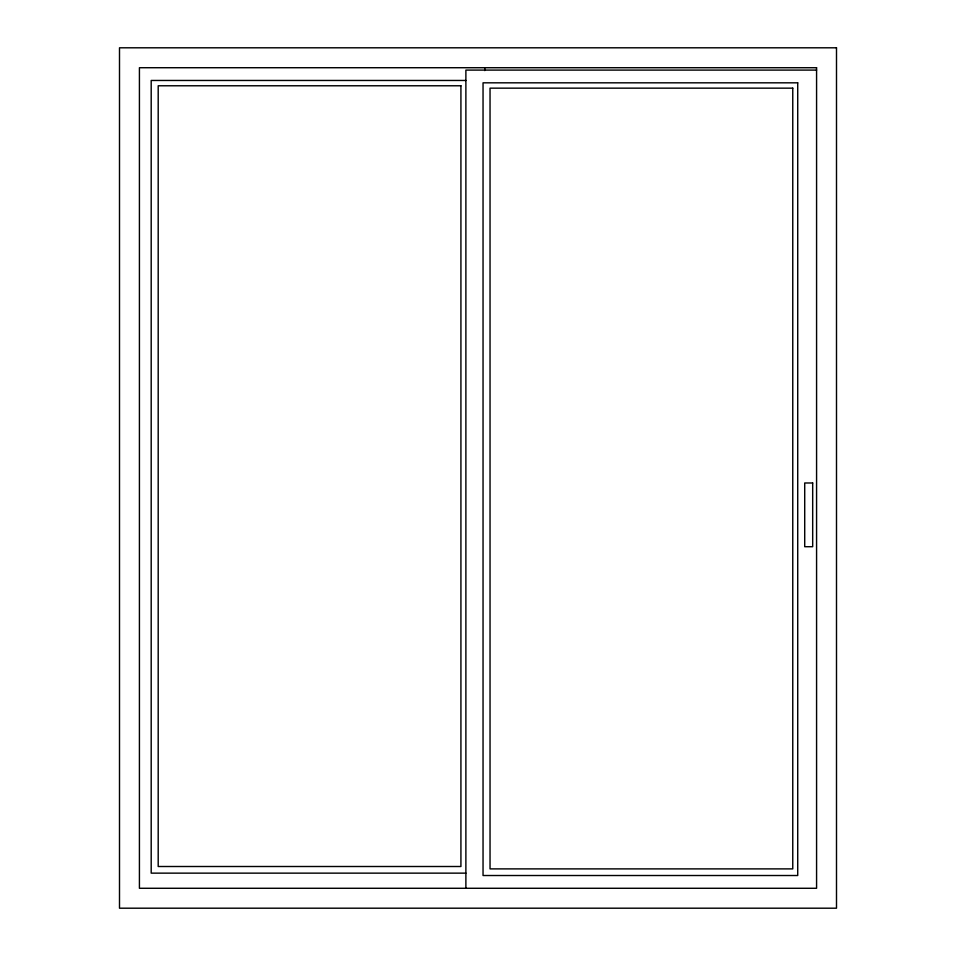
<?xml version="1.0" encoding="UTF-8"?>
<svg xmlns="http://www.w3.org/2000/svg" width="956" height="956" viewBox="0 0 956 956"><rect width="100%" height="100%" fill="white"/><g stroke="black" fill="none" stroke-linecap="round" stroke-linejoin="round"><path stroke-width="1.43" d="M816.579 70.099L465.883 70.099L465.883 888.279M465.883 80.459L151.191 80.459L151.191 873.139L465.883 873.139M484.74 67.721L484.74 70.589M836.5 47.8L119.5 47.8L119.5 908.2L836.5 908.2L836.5 47.8M816.579 67.721L139.421 67.721L139.421 888.279L816.579 888.279L816.579 67.721M797.722 82.825L483.043 82.825L483.043 875.517L797.722 875.517L797.722 82.825M460.923 85.777L158.194 85.777L158.194 866.506L460.923 866.506L460.923 85.777M792.763 88.155L490.034 88.155L490.034 868.885L792.763 868.885L792.763 88.155M812.684 482.983L804.713 482.983L804.713 546.712L812.684 546.712L812.684 482.983"/></g></svg>
